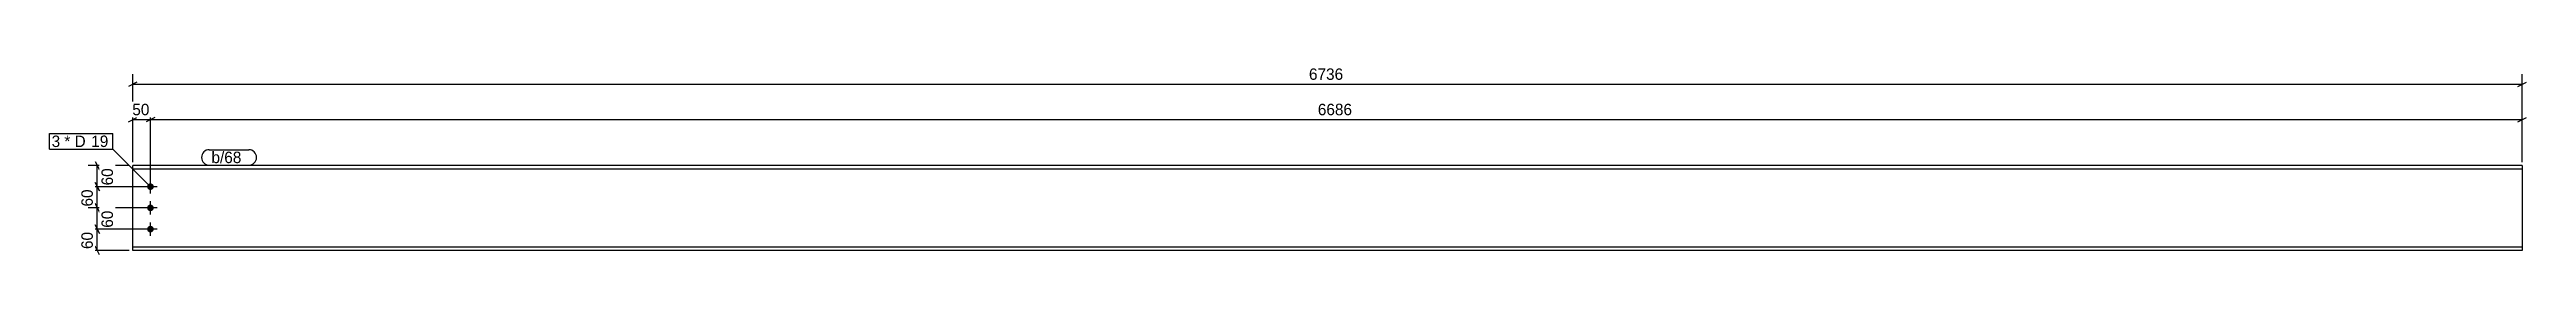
# Model space of a CAD drawing. Header units: millimetres. Extents: x 32 to 7014, y 32 to 565.
import ezdxf

# ---------------------------------------------------------------- set-up
doc = ezdxf.new("R2010")
doc.units = ezdxf.units.MM
doc.styles.add('Comic Sans MS', font='COMIC.TTF', dxfattribs={"height": 0.2})

msp = doc.modelspace()

# ---------------------------------------------------------------- hatches: boundary and pattern name
at = {"linetype": 'Continuous'}
for points in [[(306.9, 224.4, -1), (325.9, 224.4, -1)], [(306.9, 164.4, -1), (325.9, 164.4, -1)], [(306.9, 104.4, -1), (325.9, 104.4, -1)]]:
    msp.add_hatch(color=3, dxfattribs=at).paths.add_polyline_path(points)

# ---------------------------------------------------------------- linework, layer by layer
at = {"color": 8, "linetype": 'Continuous'}
for p, q in [((278.4, 520), (254.4, 508)), ((266.4, 294), (266.4, 542.4)), ((266.4, 514), (7002, 514)), ((6990, 508), (7014, 520)), ((7002, 294), (7002, 542.4)), ((254.4, 408), (278.4, 420)), ((266.4, 294), (266.4, 442.4)), ((328.4, 420), (304.4, 408)), ((328.4, 420), (304.4, 408)), ((316.4, 234.4), (316.4, 442.4)), ((316.4, 234.4), (316.4, 442.4)), ((6990, 408), (7014, 420)), ((7002, 294), (7002, 442.4)), ((266.4, 414), (316.4, 414)), ((316.4, 414), (7002, 414)), ((256.4, 284), (140.8, 284)), ((160.4, 296), (172.4, 272)), ((166.4, 224.4), (166.4, 284)), ((306.4, 224.4), (140.8, 224.4)), ((172.4, 212.4), (160.4, 236.4)), ((306.4, 164.4), (138, 164.4)), ((172.4, 152.4), (160.4, 176.4)), ((306.4, 104.4), (140.8, 104.4)), ((172.4, 92.4), (160.4, 116.4)), ((256.4, 44), (138, 44)), ((172.4, 32), (160.4, 56))]:
    msp.add_line(p, q, dxfattribs=at)
at = {"color": 7, "linetype": 'Continuous'}
for p, q in [((266.4, 44), (266.4, 284)), ((7002, 284), (266.4, 284)), ((7002, 284), (7002, 44)), ((7002, 274.2), (266.4, 274.2)), ((7002, 53.8), (266.4, 53.8)), ((7002, 44), (266.4, 44))]:
    msp.add_line(p, q, dxfattribs=at)
at = {"color": 3, "linetype": 'Continuous'}
for p, q in [((335.4, 224.4), (297.4, 224.4)), ((316.4, 205.4), (316.4, 243.4)), ((335.4, 164.4), (297.4, 164.4)), ((316.4, 145.4), (316.4, 183.4)), ((335.4, 104.4), (297.4, 104.4)), ((316.4, 85.4), (316.4, 123.4))]:
    msp.add_line(p, q, dxfattribs=at)

# ---------------------------------------------------------------- wipeouts: each hides what was drawn before it
at = {"color": 0}
msp.add_wipeout([(64.1, 336.5), (64.1, 368.5), (38, 368.5), (38, 336.5)], dxfattribs=at)

# ---------------------------------------------------------------- next in the draw order: wipeouts: each hides what was drawn before it
for points in [[(3692.7, 520), (3692.7, 564.8), (3575.7, 564.8), (3575.7, 520)], [(323.9, 420), (323.9, 464.8), (258.9, 464.8), (258.9, 420)], [(3717.7, 420), (3717.7, 464.8), (3600.7, 464.8), (3600.7, 420)], [(64.1, 336.5), (64.1, 368.5), (38, 368.5), (38, 336.5)], [(217.2, 286.7), (172.4, 286.7), (172.4, 221.7), (217.2, 221.7)], [(587.7, 291), (587.7, 323), (488.4, 323), (488.4, 291)]]:
    msp.add_wipeout(points, dxfattribs=at)

# ---------------------------------------------------------------- next in the draw order: linework, layer by layer
at = {"color": 7, "linetype": 'Continuous'}
msp.add_line((32, 330.5), (32, 374.5), dxfattribs=at)
at = {"color": 8, "linetype": 'Continuous'}
for p, q in [((306.4, 224.4), (138, 224.4)), ((160.4, 236.4), (172.4, 212.4)), ((166.4, 164.4), (166.4, 224.4))]:
    msp.add_line(p, q, dxfattribs=at)

# ---------------------------------------------------------------- next in the draw order: texts
at = {"color": 3, "style": 'Comic Sans MS'}
for s, p in [('6736', (3582.1, 526.4)), ('50', (265.3, 426.4)), ('6686', (3607.1, 426.4))]:
    msp.add_text(s, height=32.38, dxfattribs=at).set_placement(p)
msp.add_text('60', height=32.38, rotation=90.00021, dxfattribs=at).set_placement((210.8, 228.1))

# ---------------------------------------------------------------- next in the draw order: wipeouts: each hides what was drawn before it
at = {"color": 0}
for points in [[(139.9, 336.5), (139.9, 368.5), (73.7, 368.5), (73.7, 336.5)], [(587.7, 291), (587.7, 323), (488.4, 323), (488.4, 291)]]:
    msp.add_wipeout(points, dxfattribs=at)

# ---------------------------------------------------------------- next in the draw order: linework, layer by layer
at = {"color": 7, "linetype": 'Continuous'}
for p, q in [((482.4, 329), (593.7, 329)), ((482.4, 285), (593.7, 285))]:
    msp.add_line(p, q, dxfattribs=at)
for centre, start, end in [((482.4, 307), 90, 270), ((593.7, 307), 270, 90)]:
    msp.add_arc(centre, 22, start, end, dxfattribs=at)

# ---------------------------------------------------------------- next in the draw order: texts
at = {"color": 3, "style": 'Comic Sans MS'}
msp.add_text('b/68', height=32.38, dxfattribs=at).set_placement((488.4, 291))

# ---------------------------------------------------------------- next in the draw order: wipeouts: each hides what was drawn before it
at = {"color": 0}
for points in [[(139.9, 336.5), (139.9, 368.5), (73.7, 368.5), (73.7, 336.5)], [(160.4, 226.9), (115.6, 226.9), (115.6, 161.9), (160.4, 161.9)]]:
    msp.add_wipeout(points, dxfattribs=at)

# ---------------------------------------------------------------- next in the draw order: linework, layer by layer
at = {"color": 8, "linetype": 'Continuous'}
for p, q in [((306.4, 164.4), (140.8, 164.4)), ((160.4, 176.4), (172.4, 152.4)), ((166.4, 104.4), (166.4, 164.4))]:
    msp.add_line(p, q, dxfattribs=at)

# ---------------------------------------------------------------- next in the draw order: texts
at = {"color": 3, "style": 'Comic Sans MS'}
msp.add_text('3', height=32.4, dxfattribs=at).set_placement((38, 336.5))
msp.add_text('60', height=32.38, rotation=90.00021, dxfattribs=at).set_placement((154, 168.3))

# ---------------------------------------------------------------- next in the draw order: wipeouts: each hides what was drawn before it
at = {"color": 0}
msp.add_wipeout([(194.7, 336.5), (194.7, 368.5), (149.5, 368.5), (149.5, 336.5)], dxfattribs=at)

# ---------------------------------------------------------------- next in the draw order: wipeouts: each hides what was drawn before it
for points in [[(194.7, 336.5), (194.7, 368.5), (149.5, 368.5), (149.5, 336.5)], [(217.2, 166.9), (172.4, 166.9), (172.4, 101.9), (217.2, 101.9)]]:
    msp.add_wipeout(points, dxfattribs=at)

# ---------------------------------------------------------------- next in the draw order: linework, layer by layer
at = {"color": 7, "linetype": 'Continuous'}
for p, q in [((32, 374.5), (210.3, 374.5)), ((210.3, 330.5), (210.3, 374.5)), ((32, 330.5), (210.3, 330.5)), ((316.4, 224.4), (210.3, 330.5))]:
    msp.add_line(p, q, dxfattribs=at)
at = {"color": 8, "linetype": 'Continuous'}
for p, q in [((306.4, 104.4), (138, 104.4)), ((160.4, 116.4), (172.4, 92.4)), ((166.4, 44), (166.4, 104.4))]:
    msp.add_line(p, q, dxfattribs=at)

# ---------------------------------------------------------------- next in the draw order: texts
at = {"color": 3, "style": 'Comic Sans MS'}
for s, p in [('* D', (73.7, 336.5)), ('19', (149.5, 336.5))]:
    msp.add_text(s, height=32.38, dxfattribs=at).set_placement(p)
msp.add_text('60', height=32.38, rotation=90.00021, dxfattribs=at).set_placement((210.8, 108.3))

# ---------------------------------------------------------------- next in the draw order: wipeouts: each hides what was drawn before it
at = {"color": 0}
msp.add_wipeout([(160.4, 106.7), (115.6, 106.7), (115.6, 41.7), (160.4, 41.7)], dxfattribs=at)

# ---------------------------------------------------------------- next in the draw order: texts
at = {"color": 3, "style": 'Comic Sans MS'}
msp.add_text('60', height=32.38, rotation=90.00021, dxfattribs=at).set_placement((154, 48.1))

doc.saveas('drawing.dxf')
